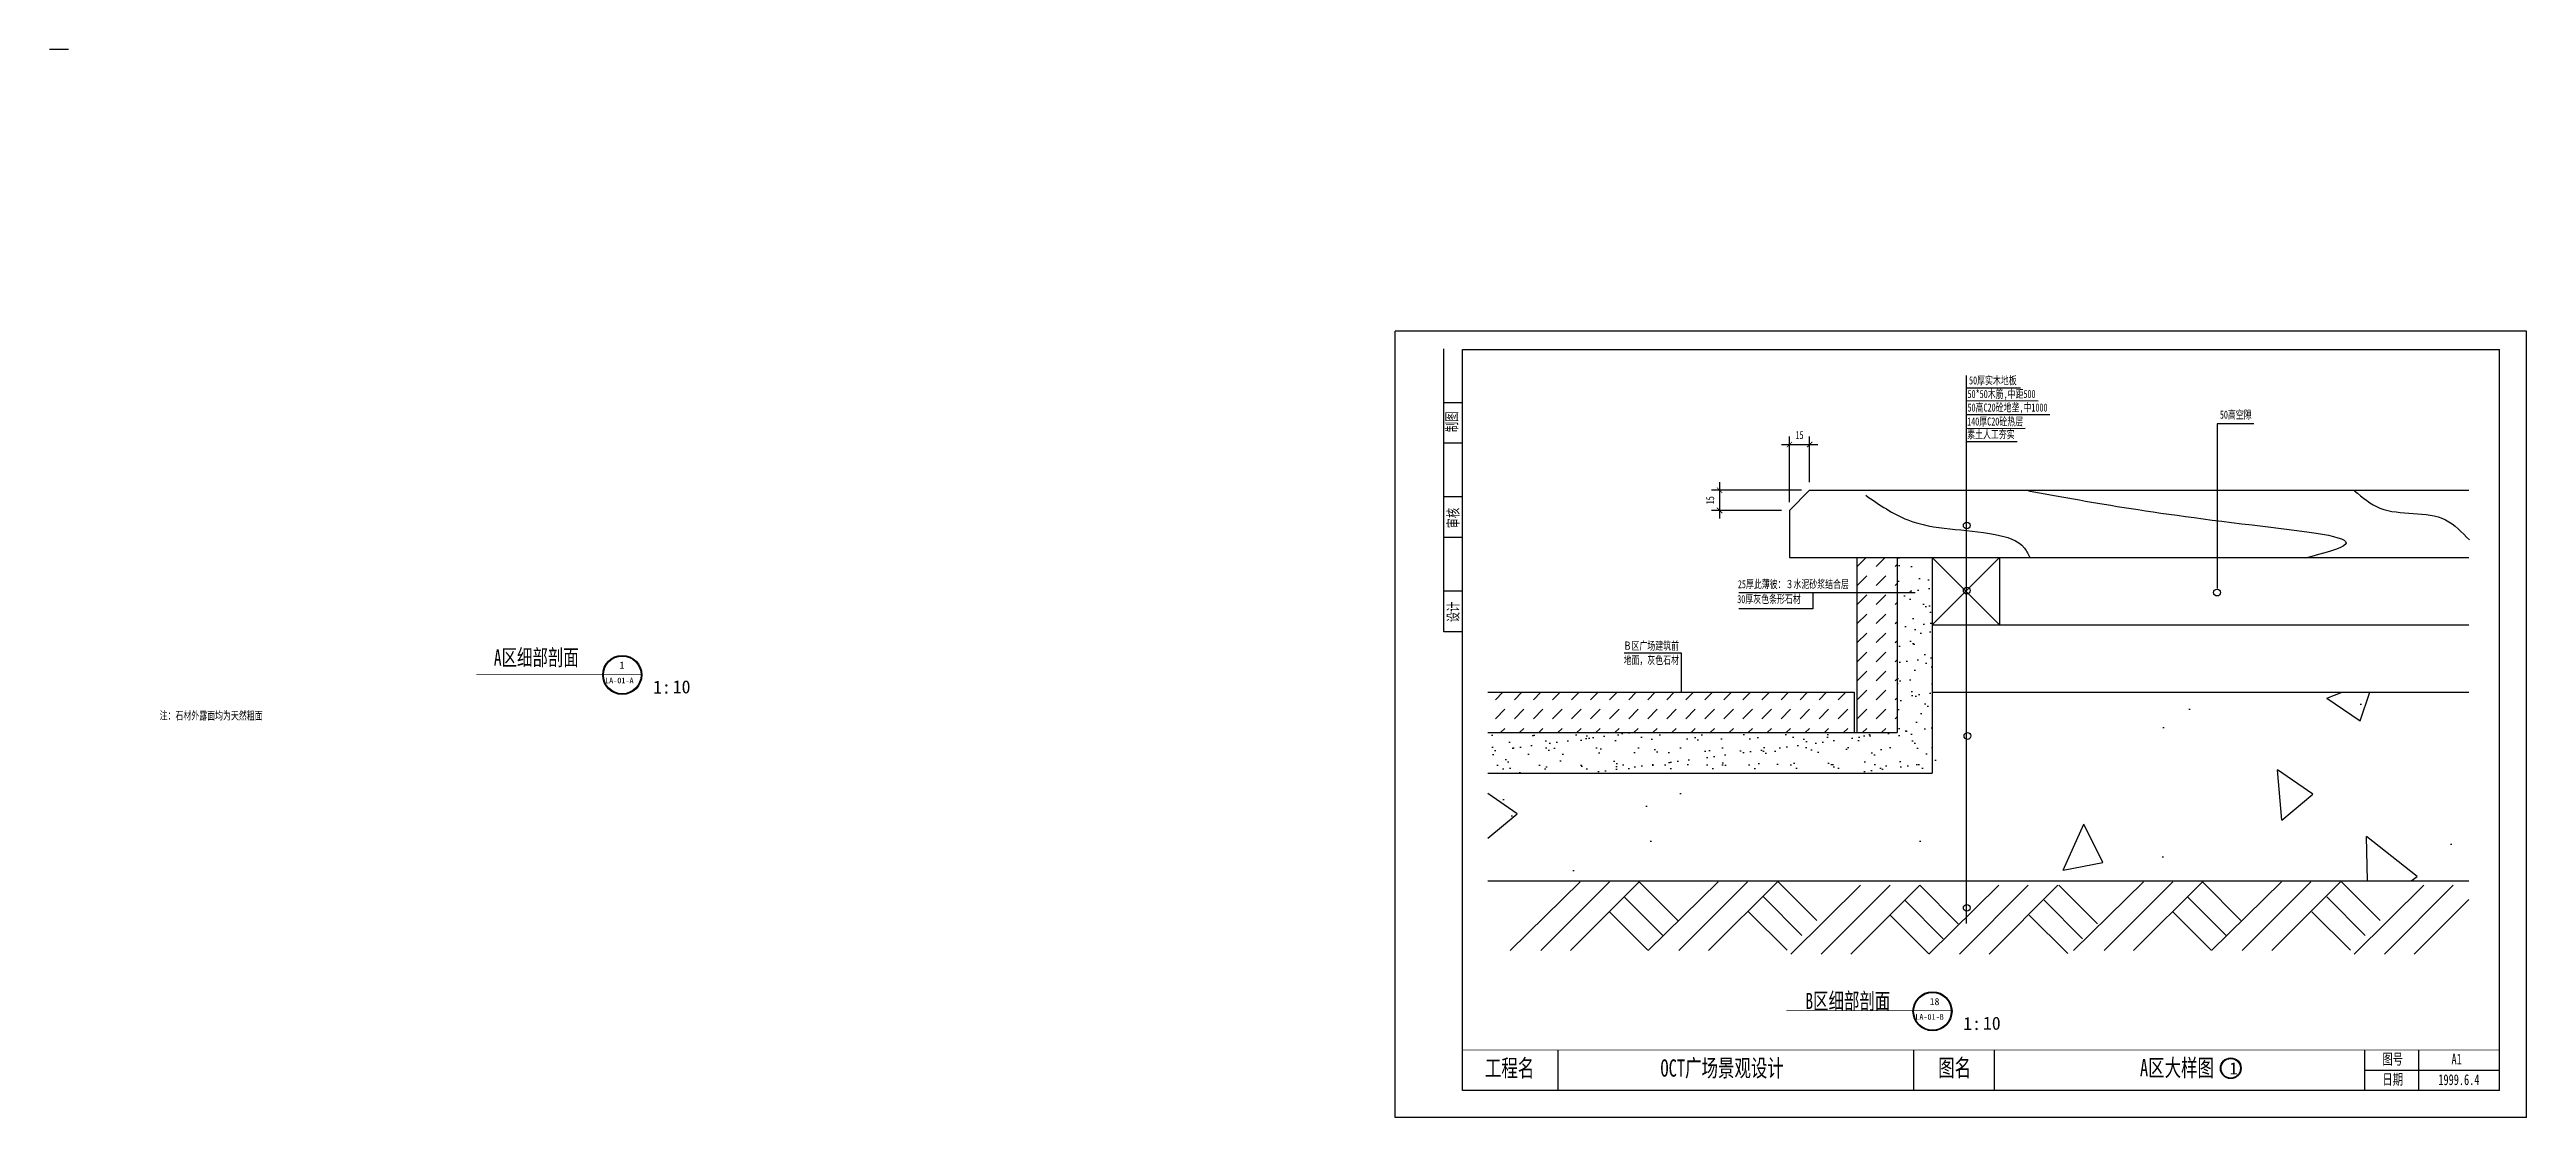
# Model space of a CAD drawing. Extents: x -4493 to 4703, y -2414 to 1549.
import ezdxf

# ---------------------------------------------------------------- set-up
doc = ezdxf.new("R2010")
doc.units = 0
doc.header["$MEASUREMENT"] = 0
doc.layers.get('0').update_dxf_attribs({"linetype": 'CONTINUOUS'})
doc.layers.get('DEFPOINTS').update_dxf_attribs({"linetype": 'CONTINUOUS'})
for name, color, linetype in [('LEVEL', 2, 'CONTINUOUS'), ('STAIR', 140, 'CONTINUOUS'), ('TEXT', 41, 'CONTINUOUS'), ('TK', 1, 'CONTINUOUS')]:
    doc.layers.add(name, color=color, linetype=linetype)
doc.styles.add('HZ', font='simplex.shx', dxfattribs={"width": 0.7, "bigfont": 'hztxt.shx'})
doc.styles.add('STYLE1', font='simsun.ttf', dxfattribs={"width": 0.7})
doc.styles.add('XREF1$0$STYLE3', font='simsun.ttf', dxfattribs={"width": 0.7})
doc.dimstyles.new('STANDARD-1', dxfattribs={"dimscale": 0, "dimtxt": 450, "dimasz": 300, "dimexe": 300, "dimexo": 300, "dimgap": 200, "dimtad": 1, "dimdec": 0, "dimzin": 0, "dimtxsty": 'HZ', "dimcen": 300, "dimdle": 300, "dimclrd": 40, "dimclre": 40, "dimclrt": 41, "dimazin": 3, "dimtfac": 1, "dimtdec": 0, "dimtofl": 0, "dimtmove": 0, "dimatfit": 3, "dimtvp": 1.5, "dimtolj": 1, "dimtzin": 0})

# ---------------------------------------------------------------- blocks, each defined once
blk = doc.blocks.new('DI')
at = {"layer": 'STAIR'}
for p, q in [((-51.9, -51), (0, 0)), ((-29.2, -51), (21.8, 0)), ((43.9, 0), (-7.2, -51)), ((73.4, -51), (124.4, 0)), ((146.5, 0), (95.4, -51)), ((32.8, -11.1), (61.4, -39.7)), ((72.5, -28.6), (43.9, 0)), ((50.6, -51), (102.6, 0)), ((136.2, -11.1), (164.8, -39.7)), ((175.8, -28.6), (147.2, 0)), ((21.8, -22.1), (50.4, -50.7)), ((125.2, -22.1), (153.8, -50.7))]:
    blk.add_line(p, q, dxfattribs=at)
blk = doc.blocks.new('_ARCHTICK')
at = {"color": 0, "linetype": 'BYBLOCK', "const_width": 0.15}
blk.add_lwpolyline([(-0.5, -0.5), (0.5, 0.5)], dxfattribs=at)
blk = doc.blocks.new('*D66')
at = {"color": 40, "linetype": 'BYBLOCK'}
for p, q in [((148.1, 503.1), (283.1, 503.1)), ((178.1, 288.6), (178.1, 533.1)), ((253.1, 363.6), (253.1, 533.1))]:
    blk.add_line(p, q, dxfattribs=at)
at = {"layer": 'DEFPOINTS', "color": 0, "linetype": 'BYBLOCK'}
for p in [(253.1, 503.1), (253.1, 333.6), (178.1, 258.6)]:
    blk.add_point(p, dxfattribs=at)
at = {"color": 40, "linetype": 'BYBLOCK', "xscale": 20, "yscale": 20, "zscale": 20, "rotation": 180}
blk.add_blockref('_ARCHTICK', (178.1, 503.1), dxfattribs=at)
at = {"color": 40, "linetype": 'BYBLOCK', "xscale": 20, "yscale": 20, "zscale": 20}
blk.add_blockref('_ARCHTICK', (253.1, 503.1), dxfattribs=at)
at = {"color": 41, "linetype": 'BYBLOCK', "insert": (215.6, 538.1), "char_height": 30, "attachment_point": 5, "style": 'XREF1$0$STYLE3'}
blk.add_mtext('\\A1;15', dxfattribs=at)
blk = doc.blocks.new('*D67')
at = {"color": 40, "linetype": 'BYBLOCK'}
for p, q in [((223.1, 333.6), (-111.3, 333.6)), ((-81.3, 363.6), (-81.3, 228.6)), ((148.1, 258.6), (-111.3, 258.6))]:
    blk.add_line(p, q, dxfattribs=at)
at = {"layer": 'DEFPOINTS', "color": 0, "linetype": 'BYBLOCK'}
for p in [(253.1, 333.6), (-81.3, 258.6), (178.1, 258.6)]:
    blk.add_point(p, dxfattribs=at)
at = {"color": 40, "linetype": 'BYBLOCK', "xscale": 20, "yscale": 20, "zscale": 20}
for p, rotation in [((-81.3, 333.6), 90), ((-81.3, 258.6), 270)]:
    blk.add_blockref('_ARCHTICK', p, dxfattribs=dict(at, rotation=rotation))
at = {"color": 41, "linetype": 'BYBLOCK', "insert": (-116.3, 296.1), "char_height": 30, "attachment_point": 5, "rotation": 90, "style": 'XREF1$0$STYLE3'}
blk.add_mtext('\\A1;15', dxfattribs=at)

msp = doc.modelspace()

# ---------------------------------------------------------------- hatches: boundary and pattern name
at = {"layer": 'STAIR'}
h = msp.add_hatch(dxfattribs=at)
h.set_pattern_fill('AR-SAND', color=256, scale=50, style=0)
h.set_pattern_definition([(37.5, (2218.41, -227.856), (-3.1497, 96.3412), [0, -76, 0, -85, 0, -81.25]), (7.5, (2218.41, -227.86), (88.489, 141.107), [0, -41, 0, -68.5, 0, -26.25]), (327.5, (2156.91, -227.86), (155.707, 0.283), [0, -25, 0, -90, 0, -117.5]), (317.5, (2156.91, -227.86), (150.306, 43.884), [0, -12.5, 0, -59, 0, -67.5])])
h.paths.add_polyline_path([(2366.9, -986.2), (847.1, -986.2), (847.1, -1136.2), (2496.9, -1136.2), (2496.9, -336.2), (2366.9, -336.2)])
h = msp.add_hatch(dxfattribs=at)
h.set_pattern_fill('DASH', color=256, scale=400, angle=45, style=0)
h.set_pattern_definition([(45, (2218.41, -227.856), (4e-15, 70.7107), [50, -50])])
h.paths.add_polyline_path([(2216.9, -986.2), (2366.9, -986.2), (2366.9, -336.2), (2216.9, -336.2)])
h.paths.add_polyline_path([(847.1, -836.2), (847.1, -986.2), (2206.9, -986.2), (2206.9, -836.2)])
h = msp.add_hatch(dxfattribs=at)
h.set_pattern_fill('AR-CONC', color=256, scale=250, angle=45, style=0)
h.set_pattern_definition([(95, (2218.4, -227.9), (1378.9, 1157), [187.5, -2062.5]), (40, (2218.4, -227.9), (-1575, 1084.4), [150, -1650]), (145.45, (2333.3, -131.4), (-196.1, 2241.4), [159.35, -1752.86]), (91.184, (1864.9, 125.7), (2179.2, 1594), [281.2, -3093.8]), (141.64, (2046.5, 258.5), (-69.7, 3374.3), [239, -2629.3]), (36.18, (1864.9, 125.7), (-69.8, 3374.3), [225, -2475]), (66, (2130, 214.1), (1766.9, 343.46), [187.5, -2062.5]), (11, (2130, 214), (-851.8, 1712), [150, -1650]), (116.45, (2277.3, 242.7), (915.2, 2055.5), [159.35, -1752.86]), (82.5, (2218.4, -227.86), (-566.98, 609.97), [0, -1630, 0, -1675, 0, -1656.25]), (52.5, (2218.4, -227.9), (-232.18, 1162.27), [0, -955, 0, -1592.5, 0, -631.25]), (12.5, (1824.2, -622.1), (983.55, 903.8), [0, -625, 0, -1950, 0, -2587.5]), (2.5, (1647.4, -798.8), (853.97, 1207.9), [0, -812.5, 0, -1295, 0, -1837.5])])
h.paths.add_polyline_path([(4489, -1536.2), (4489, -836.2), (2496.9, -836.2), (2496.9, -1136.2), (847.1, -1136.2), (847.1, -1536.2)])
h = msp.add_hatch(dxfattribs=at)
h.set_pattern_fill('AR-CONC', color=256, scale=250, style=0)
h.set_pattern_definition([(50, (2218.4, -227.9), (1793.15, -156.9), [187.5, -2062.5]), (355, (2218.4, -227.9), (-346.9, 1880.5), [150, -1650]), (100.45, (2367.8, -241), (1446.3, 1723.6), [159.35, -1752.86]), (46.18, (2218.4, 272.1), (2668.1, -413.8), [281.2, -3093.8]), (96.64, (2440.8, 237.7), (2336.7, 2435.3), [239, -2629.3]), (351.18, (2218.4, 272.1), (2336.7, 2435.3), [225, -2475]), (21, (2468.4, 147.1), (1492.3, -1006.55), [187.5, -2062.5]), (326, (2468.4, 147.1), (608.3, 1812.9), [150, -1650]), (71.45, (2592.8, 63.3), (2100.6, 806.3), [159.35, -1752.86]), (37.5, (2218.4, -227.86), (30.4, 832.23), [0, -1630, 0, -1675, 0, -1656.25]), (7.5, (2218.4, -227.9), (657.67, 986.03), [0, -955, 0, -1592.5, 0, -631.25]), (327.5, (1660.9, -227.86), (1334.56, -56.39), [0, -625, 0, -1950, 0, -2587.5]), (317.5, (1410.9, -227.9), (1457.97, 250.26), [0, -812.5, 0, -1295, 0, -1837.5])])
h.paths.add_polyline_path([(4489, -1536.2), (4489, -836.2), (2496.9, -836.2), (2496.9, -1136.2), (847.1, -1136.2), (847.1, -1536.2)])
at = {"layer": 'TEXT', "linetype": 'CONTINUOUS'}
h = msp.add_hatch(color=256, dxfattribs=at)
edge = h.paths.add_edge_path()
edge.add_arc((-2366.8, -771.9), 72.5, 0, 360)
edge = h.paths.add_edge_path(flags=16)
edge.add_arc((-2366.8, -771.9), 70, 0, 360)
h = msp.add_hatch(color=256, dxfattribs=at)
edge = h.paths.add_edge_path()
edge.add_arc((2497.9, -2020.5), 72.5, 0, 360)
edge = h.paths.add_edge_path(flags=16)
edge.add_arc((2497.9, -2020.5), 70, 0, 360)
at = {"layer": 'TK', "linetype": 'CONTINUOUS'}
h = msp.add_hatch(color=256, dxfattribs=at)
edge = h.paths.add_edge_path(flags=16)
edge.add_arc((3605.4, -2231.8), 36.2, 0, 360)
edge = h.paths.add_edge_path()
edge.add_arc((3605.4, -2231.8), 38.6, 0, 360)

# ---------------------------------------------------------------- linework, layer by layer
at = {"color": 40, "linetype": 'BYBLOCK'}
msp.add_line((2216.9, -336.2), (2366.9, -336.2), dxfattribs=at)
at = {"layer": 'DEFPOINTS', "color": 0, "linetype": 'BYBLOCK'}
for p in [(2041.9, -86.2), (2041.9, -86.2), (1966.9, -161.2), (1966.9, -161.2)]:
    msp.add_point(p, dxfattribs=at)
at = {"layer": 'LEVEL'}
for p, q in [((2624.1, -1694.9), (2624.1, 339.8)), ((3690.5, 160.5), (3554.5, 160.5)), ((3554.5, 160.5), (3554.5, -451.2)), ((1966.9, -161.2), (2041.9, -86.2)), ((2041.9, -86.2), (4489, -86.2)), ((1966.9, -161.2), (1966.9, -336.2)), ((1966.9, -336.2), (2216.9, -336.2)), ((2216.9, -336.2), (2216.9, -986.2)), ((2366.9, -336.2), (2366.9, -986.2)), ((2366.9, -336.2), (4489, -336.2)), ((2496.9, -336.2), (2496.9, -1136.2)), ((2496.9, -336.2), (2746.9, -586.2)), ((2746.9, -336.2), (2496.9, -586.2)), ((2746.9, -336.2), (2746.9, -586.2)), ((1778.9, -465.8), (2433.8, -465.8)), ((2053.5, -526.2), (1778.9, -526.2)), ((2053.5, -465.8), (2053.5, -526.2)), ((2496.9, -586.2), (4489, -586.2)), ((1353.3, -690.6), (1564.8, -690.6)), ((1564.8, -690.6), (1564.8, -836.6)), ((847.1, -836.2), (2206.9, -836.2)), ((2206.9, -836.2), (2206.9, -986.2)), ((2496.9, -836.2), (4489, -836.2)), ((847.1, -986.2), (2366.9, -986.2)), ((847.1, -1136.2), (2496.9, -1136.2)), ((847.1, -1536.2), (4489, -1536.2))]:
    msp.add_line(p, q, dxfattribs=at)
for centre in [(2625.1, -217.3), (2625.1, -459), (3554.5, -466.3), (2627.6, -998.5), (2625.1, -1636.4)]:
    msp.add_circle(centre, 12.6, dxfattribs=at)
for points in [[(2854.1, -88.3), (3724.7, -220.3), (4030.6, -288), (3881.6, -338.8)], [(4064.5, -88.3), (4159.4, -152.6), (4403.3, -196.6), (4491.4, -271.1)], [(2250, -105.2), (2405.9, -196.6), (2731.1, -250.8), (2839.5, -301.6), (2859.8, -338.8)]]:
    msp.add_spline(points, degree=3, dxfattribs=at)
at = {"layer": 'STAIR'}
for p, q in [((4063.1, -1807.9), (4322.6, -1552.8)), ((4176.4, -1807.9), (4431.7, -1552.6)), ((4489, -1605.8), (4286.8, -1807.9))]:
    msp.add_line(p, q, dxfattribs=at)
at = {"layer": 'TEXT', "linetype": 'CONTINUOUS'}
for p, q in [((2624.1, 294), (2825, 293.9)), ((2624.1, 246.7), (2890.5, 244.9)), ((2624.1, 194.9), (2933.3, 194.1)), ((2624.1, 143.1), (2842.6, 143.4)), ((2624.1, 93.8), (2812.4, 93.8))]:
    msp.add_line(p, q, dxfattribs=at)
at = {"layer": 'TEXT', "linetype": 'CONTINUOUS', "const_width": 2.5}
for points in [[(-2908.8, -769.6), (-2296.8, -769.6)], [(1955.9, -2018.2), (2567.8, -2018.2)]]:
    msp.add_lwpolyline(points, dxfattribs=at)
at = {"layer": 'TEXT', "linetype": 'CONTINUOUS'}
for centre, radius in [((-2366.8, -771.9), 72.5), ((-2366.8, -771.9), 70), ((2497.9, -2020.5), 72.5), ((2497.9, -2020.5), 70)]:
    msp.add_circle(centre, radius, dxfattribs=at)
at = {"layer": 'TK', "linetype": 'CONTINUOUS'}
for p, q in [((-4423.3, 1549), (-4493.2, 1549)), ((503.3, -2414.3), (503.3, 503.5)), ((4703.3, 503.5), (503.3, 503.5)), ((4703.3, -2414.3), (4703.3, 503.5)), ((683.3, -611.6), (683.3, 438.4)), ((753.3, -2314.3), (753.3, 435.7)), ((753.3, 435.7), (4603.3, 435.7)), ((4603.3, -2314.3), (4603.3, 435.7)), ((753.2, 238.4), (683.3, 238.4)), ((753.2, 88.4), (683.3, 88.4)), ((753.2, -111.6), (683.3, -111.6)), ((753.2, -261.6), (683.3, -261.6)), ((753.2, -461.6), (683.3, -461.6)), ((753.2, -611.6), (683.3, -611.6)), ((1106.3, -2164.3), (1106.3, -2314.3)), ((2428.3, -2314.3), (2428.3, -2164.3)), ((2728.3, -2314.3), (2728.3, -2164.3)), ((4103.3, -2314.3), (4103.3, -2164.3)), ((4303.3, -2314.3), (4303.3, -2164.3)), ((4103.3, -2239.3), (4603.3, -2239.3)), ((4603.3, -2314.3), (753.3, -2314.3)), ((4703.3, -2414.3), (503.3, -2414.3))]:
    msp.add_line(p, q, dxfattribs=at)
at = {"layer": 'TK', "linetype": 'CONTINUOUS', "const_width": 2.5}
for points in [[(753.3, 435.7), (753.3, -2314.3), (4603.3, -2314.3), (4603.3, 435.7), (753.3, 435.7)], [(753.3, -2164.3), (4603.3, -2164.3)]]:
    msp.add_lwpolyline(points, dxfattribs=at)
at = {"layer": 'TK', "linetype": 'CONTINUOUS'}
for radius in [38.6, 36.2]:
    msp.add_circle((3605.4, -2231.8), radius, dxfattribs=at)

# ---------------------------------------------------------------- block references
at = {"layer": 'STAIR', "xscale": 5, "yscale": 5, "zscale": 5}
for p in [(1189.4, -1540.2), (2231.2, -1552.8), (3280.8, -1540.2)]:
    msp.add_blockref('DI', p, dxfattribs=at)

# ---------------------------------------------------------------- texts
at = {"layer": 'TEXT', "linetype": 'CONTINUOUS', "style": 'STYLE1', "width": 0.7}
for s, height, p in [('50*50木筋,中距500', 30, (2628.1, 255.7)), ('50厚实木地板', 30, (2633.6, 306.1)), ('140厚C20砼热层', 30, (2626.7, 153.6)), ('50高C20砼地垄,中1000', 30, (2628.1, 205.4)), ('50高空隙', 30, (3565, 179.1)), ('素土人工夯实', 30, (2626.7, 106)), ('25厚此薄彼：３水泥砂浆结合层', 30, (1775.3, -450.2)), ('30厚灰色条形石材', 30, (1773.1, -505.5)), ('A区细部剖面', 60, (-2843.5, -737.2)), ('地面，灰色石材', 30, (1351, -732.1)), ('Ｂ区广场建筑前', 30, (1351, -678.8)), ('注：石材外露面均为天然粗面', 30, (-4084.3, -937.8)), ('B区细部剖面', 60, (2026.2, -2012))]:
    msp.add_text(s, height=height, dxfattribs=at).set_placement(p)
for s, p in [('制图', (732.9, 129.2)), ('审核', (738.1, -227.9)), ('设计', (738.1, -576.3))]:
    msp.add_text(s, height=40, rotation=90, dxfattribs=at).set_placement(p)
at = {"layer": 'TEXT', "linetype": 'CONTINUOUS'}
for s, height, p in [('1', 26.4, (-2376.9, -749)), ('LA-01-A', 21.15, (-2430.5, -803.3)), ('1:', 48.39, (-2252.5, -841.4)), ('10', 48.39, (-2179.3, -840.4)), ('18', 26.44, (2487.7, -1997.6)), ('LA-01-B', 21.15, (2434.2, -2051.9)), ('1:', 48.39, (2612.1, -2090)), ('10', 48.39, (2685.3, -2089))]:
    msp.add_text(s, height=height, dxfattribs=at).set_placement(p)
at = {"layer": 'TK', "linetype": 'CONTINUOUS', "style": 'STYLE1', "width": 0.7}
for s, height, p in [('工程名', 64, (836.1, -2262.9)), ('OCT广场景观设计', 64, (1487.8, -2262.9)), ('图名', 64, (2519.2, -2261.7)), ('A区大样图', 64, (3268.2, -2261.7)), ('图号', 40, (4168.5, -2217.5)), ('日期', 40, (4168.5, -2292.8))]:
    msp.add_text(s, height=height, dxfattribs=at).set_placement(p)
at = {"layer": 'TK', "linetype": 'CONTINUOUS', "width": 0.7}
for s, p in [('A1', (4425, -2217.5)), ('1999.6.4', (4376.2, -2294.1))]:
    msp.add_text(s, height=40, dxfattribs=at).set_placement(p)
at = {"layer": 'TK', "linetype": 'CONTINUOUS'}
msp.add_text('1', height=44.9, dxfattribs=at).set_placement((3600.5, -2254.8))

# ---------------------------------------------------------------- dimensions: what is measured, and where the dimension line sits
at = {"layer": 'TEXT', "linetype": 'CONTINUOUS'}
dim = msp.add_linear_dim(base=(2041.9, 83.2), p1=(1966.9, -161.2), p2=(2041.9, -86.2), text='15', dimstyle='STANDARD-1', override={"dimscale": 1, "dimtxt": 30, "dimasz": 20, "dimexe": 30, "dimexo": 30, "dimgap": 20, "dimtxsty": 'XREF1$0$STYLE3', "dimblk1": 'ARCHTICK', "dimblk2": 'ARCHTICK', "dimsah": 1, "dimcen": 30, "dimdle": 30}, dxfattribs=at)
dim.commit()
dim.dimension.update_dxf_attribs({"geometry": '*D66', "text_midpoint": (2004.4, 118.2), "insert": (1788.7, -419.9)})
dim = msp.add_linear_dim(base=(1707.4, -161.2), p1=(2041.9, -86.2), p2=(1966.9, -161.2), angle=90, text='15', dimstyle='STANDARD-1', override={"dimscale": 1, "dimtxt": 30, "dimasz": 20, "dimexe": 30, "dimexo": 30, "dimgap": 20, "dimtxsty": 'XREF1$0$STYLE3', "dimblk1": 'ARCHTICK', "dimblk2": 'ARCHTICK', "dimsah": 1, "dimcen": 30, "dimdle": 30}, dxfattribs=at)
dim.commit()
dim.dimension.update_dxf_attribs({"geometry": '*D67', "text_midpoint": (1672.4, -123.7), "insert": (1788.7, -419.9)})

doc.saveas('drawing.dxf')
